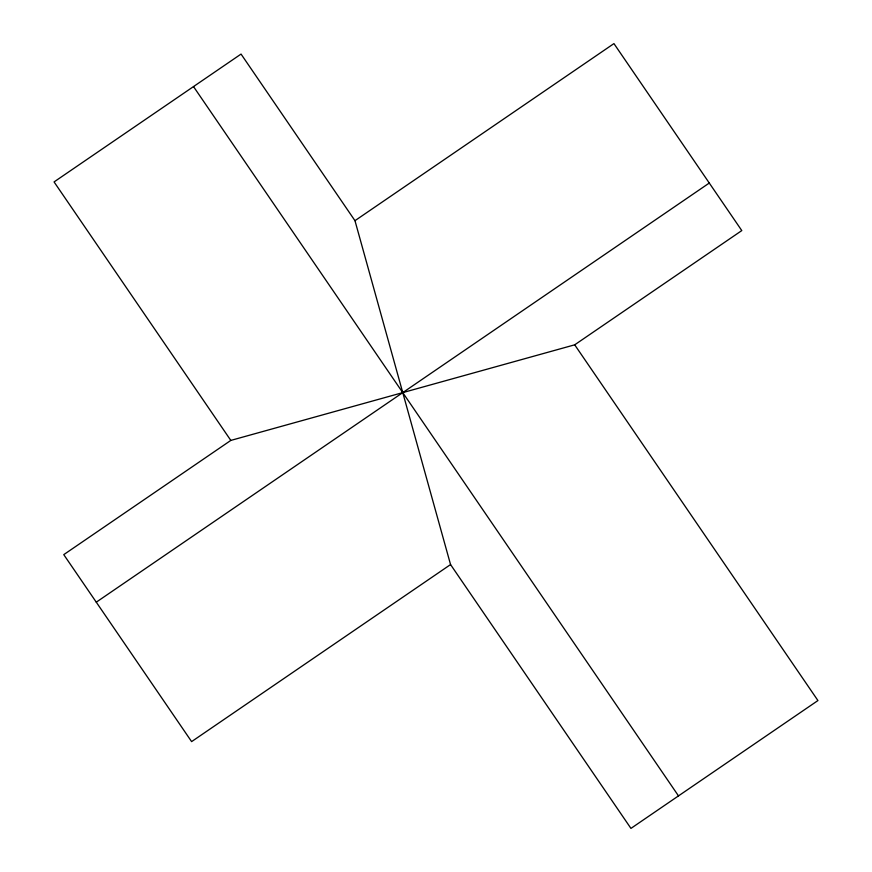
<?xml version="1.0" encoding="UTF-8"?>
<svg xmlns="http://www.w3.org/2000/svg" width="872" height="872" viewBox="0 0 872 872"><rect width="100%" height="100%" fill="white"/><g stroke="black" fill="none" stroke-linecap="round" stroke-linejoin="round"><path stroke-width="1.31" d="M354.969 220.681L613.942 43.6L741.789 230.579L574.702 344.822L230.818 440.415L63.765 554.636L191.611 741.614L450.552 564.566L354.969 220.681L241.054 54.075L54.064 181.921L230.818 440.415M96.269 602.181L709.285 183.033M574.702 344.822L817.936 700.554L630.947 828.4L450.552 564.566M193.508 86.579L678.492 795.896"/></g></svg>
